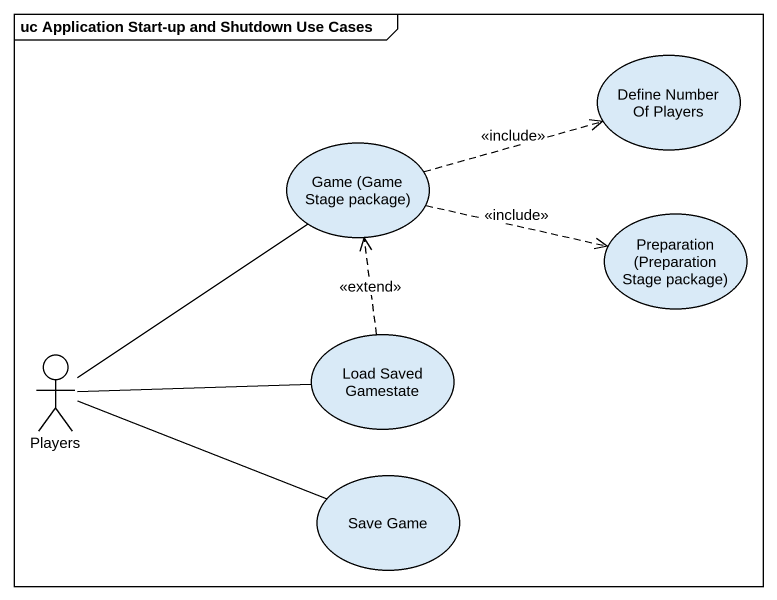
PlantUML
@startuml
mainframe uc Application Start-up and Shutdown Use Cases
usecase "Define Number Of Players" as Define_Number_Of_Players
usecase "Game (Game Stage package)" as Game_Game_Stage_package
usecase "Preparation (Preparation Stage package)" as Preparation_Preparation
actor Players
usecase "Load Saved Gamestate" as Load_Saved_Gamestate
usecase "Save Game" as Save_Game
Game_Game_Stage_package .right.> Define_Number_Of_Players : <<include>>
Game_Game_Stage_package .right.> Preparation_Preparation : <<include>>
Players -up- Game_Game_Stage_package
Players -right- Load_Saved_Gamestate
Players -right- Save_Game
Load_Saved_Gamestate .up.> Game_Game_Stage_package : <<extend>>
@enduml
